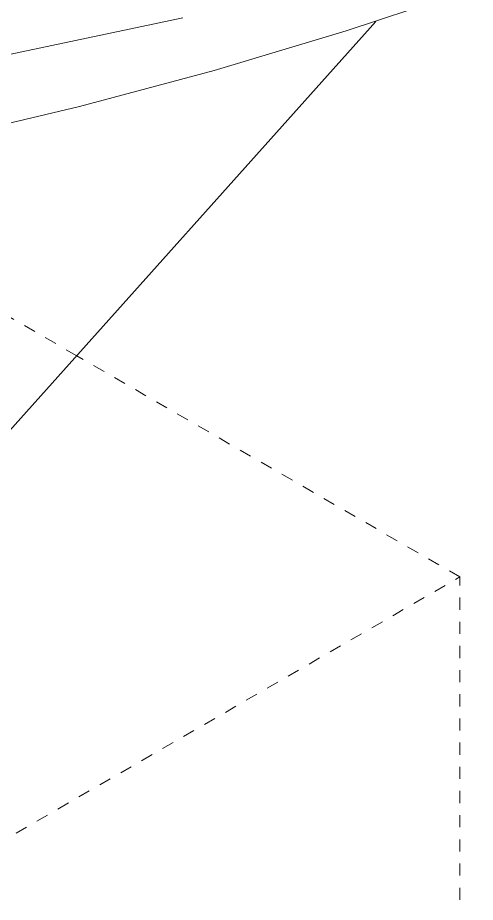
# Model space of a CAD drawing. Header units: inches. Extents: x -4 to 200, y 0 to 129.
# Drawn here: x 182.1 to 185.89, y 88.78 to 96.1 of the extents above; entities that cross this region are included whole.
import ezdxf

# ---------------------------------------------------------------- set-up
doc = ezdxf.new("R2010")
doc.units = ezdxf.units.IN
doc.linetypes.add('HIDDEN', pattern=[1.905, 1.27, -0.635])
doc.layers.add('ZANO_R', color=7, linetype='Continuous', lineweight=0)
doc.layers.add('ZANO_R_przerywana', color=250, linetype='HIDDEN', lineweight=0)

msp = doc.modelspace()

# ---------------------------------------------------------------- linework, layer by layer
at = {"layer": 'ZANO_R'}
for p, q in [((184.82129, 95.9865), (185.8886, 96.3415)), ((183.4683, 96.09588), (179.37475, 95.22609)), ((185.06648, 96.06485), (181.47487, 92.05275)), ((183.72837, 95.65938), (184.82129, 95.9865)), ((182.61316, 95.36101), (183.72837, 95.65938)), ((181.47906, 95.09209), (182.61316, 95.36101))]:
    msp.add_line(p, q, dxfattribs=at)
at = {"layer": 'ZANO_R_przerywana', "ltscale": 0.05}
for p, q in [((182.58999, 93.29842), (173.68431, 98.44012)), ((185.76109, 91.46759), (182.58999, 93.29842)), ((169.61763, 82.14715), (185.76109, 91.46759)), ((185.76109, 79.99628), (185.76109, 91.46759))]:
    msp.add_line(p, q, dxfattribs=at)

doc.saveas('drawing.dxf')
